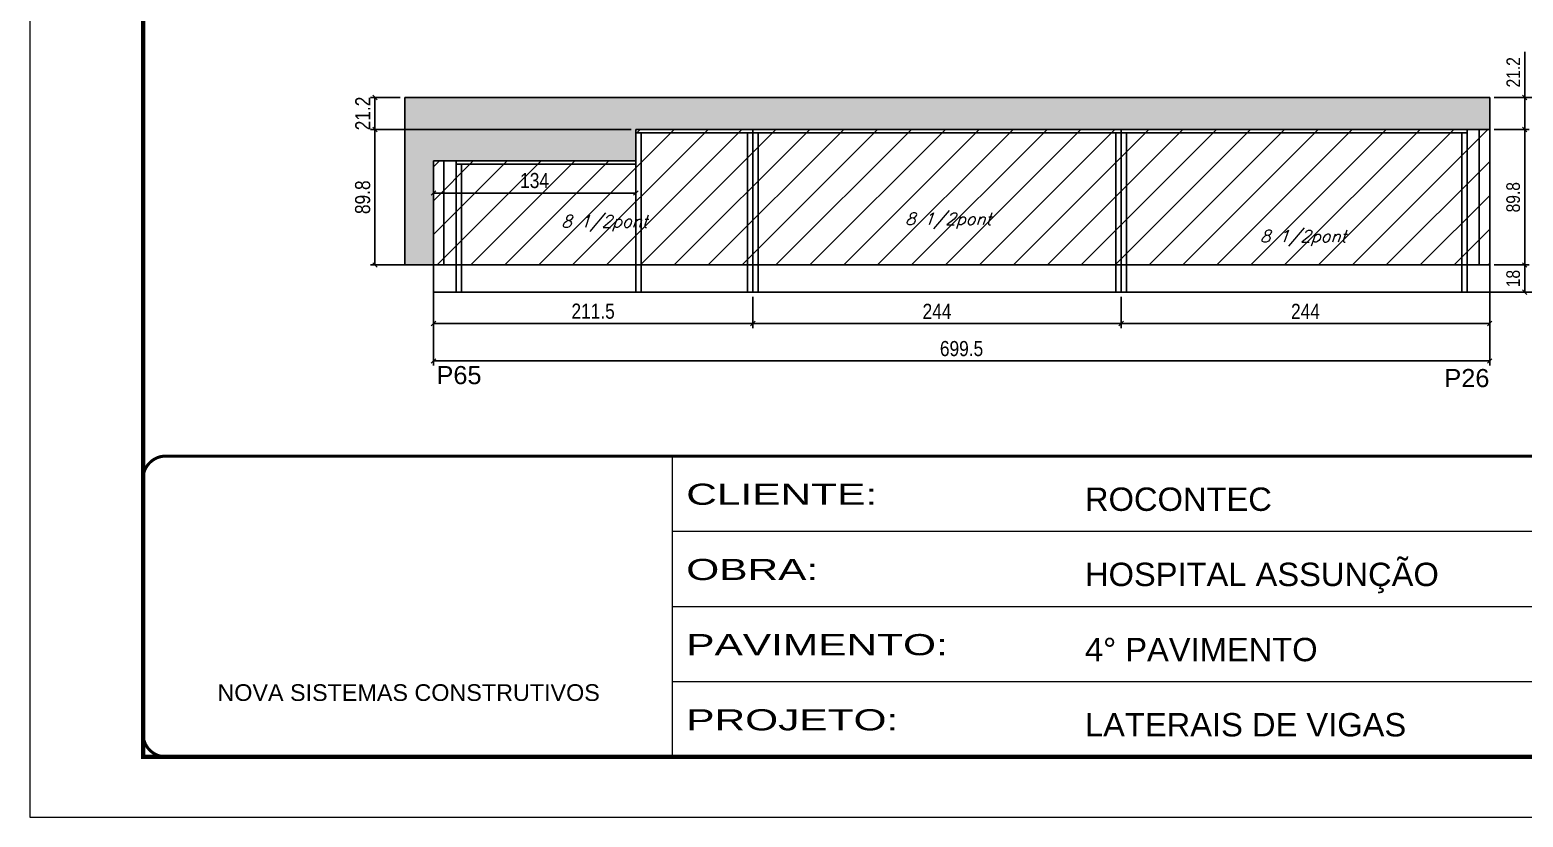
# Model space of a CAD drawing. Extents: x -20960 to -5926, y -2106 to 21915.
# Drawn here: x -9023 to -8035, y 16271 to 16793 of the extents above; entities that cross this region are included whole.
import ezdxf

# ---------------------------------------------------------------- set-up
doc = ezdxf.new("R2010")
doc.units = 0
doc.linetypes.add('CONTINUO', pattern=[0])
doc.linetypes.add('DASHED', pattern=[0.75, 0.5, -0.25])
for name, color, linetype in [('5', 5, 'Continuous'), ('COTA', 241, 'Continuous'), ('Painéis', 200, 'Continuous'), ('SARR_2.2x7', 40, 'Continuous'), ('SARR_3.5x7', 81, 'Continuous'), ('texto', 7, 'Continuous')]:
    doc.layers.add(name, color=color, linetype=linetype)
for name, color, linetype, lineweight in [('Folhas', 255, 'Continuous', 9), ('Hachura', 251, 'Continuous', 9), ('SARRAFO DE PRESSAO', 251, 'DASHED', 9)]:
    doc.layers.add(name, color=color, linetype=linetype, lineweight=lineweight)
doc.styles.add('ARIAL', font='arial.ttf')
doc.styles.add('COTA TECNICA', font='techl___.ttf', dxfattribs={"height": 10})
doc.styles.add('COTA TECNICA-50', font='techl___.ttf', dxfattribs={"height": 9})
doc.styles.add('Romans', font='romans.shx')
doc.styles.get("Standard").update_dxf_attribs({"font": 'arial.ttf'})
doc.styles.add('Tecnologia', font='')
doc.styles.get('Tecnologia').set_extended_font_data('Forgotten Futurist')
doc.dimstyles.new('COTA PAINEL-50', dxfattribs={"dimtxt": 9, "dimasz": 3, "dimexe": 3, "dimexo": 3, "dimgap": 3, "dimtad": 1, "dimdec": 1, "dimzin": 12, "dimdsep": 46, "dimtxsty": 'COTA TECNICA-50', "dimblk1": 'OBLIQUE', "dimblk2": 'OBLIQUE', "dimsah": 1, "dimcen": 0.9, "dimclrd": 4, "dimclre": 4, "dimclrt": 240, "dimadec": 1, "dimazin": 3, "dimtfac": 1, "dimtdec": 1, "dimtmove": 0, "dimatfit": 3, "dimfxl": 1, "dimtolj": 1, "dimtzin": 12, "dimarcsym": 0})
doc.dimstyles.new('PAINEL', dxfattribs={"dimtxt": 10, "dimasz": 3, "dimexe": 3, "dimexo": 3, "dimgap": 3, "dimtad": 1, "dimdec": 1, "dimzin": 12, "dimdsep": 46, "dimtxsty": 'COTA TECNICA', "dimblk1": 'OBLIQUE', "dimblk2": 'OBLIQUE', "dimsah": 1, "dimcen": 0.9, "dimclrd": 4, "dimclre": 4, "dimclrt": 240, "dimadec": 1, "dimazin": 3, "dimtfac": 1, "dimtdec": 1, "dimtmove": 0, "dimatfit": 3, "dimfxl": 1, "dimtolj": 1, "dimtzin": 12, "dimarcsym": 0})

# ---------------------------------------------------------------- blocks, each defined once
blk = doc.blocks.new('9999999999')
at = {"color": 30, "linetype": 'CONTINUO'}
for p, q in [((98564.56, 34230.21), (98564.56, 34429.45)), ((98564.56, 34379.64), (99583.98, 34379.64)), ((98564.56, 34329.83), (99487.98, 34329.83)), ((98564.56, 34280.02), (99487.98, 34280.02))]:
    blk.add_line(p, q, dxfattribs=at)
at = {"color": 30, "linetype": 'CONTINUO', "const_width": 2}
blk.add_lwpolyline([(99583.98, 34230.21), (99583.98, 34414.45, 0.414214), (99568.98, 34429.45), (98228.98, 34429.45, 0.414214), (98213.98, 34414.45), (98213.98, 34245.21, 0.414214), (98228.98, 34230.21), (99583.98, 34230.21)], format="xyb", dxfattribs=at)
at = {"layer": 'Folhas'}
blk.add_lwpolyline([(98138.98, 34190.21), (99623.98, 34190.21), (99623.98, 35240.21), (98138.98, 35240.21)], close=True, dxfattribs=at)
at = {"layer": 'Folhas', "color": 30, "const_width": 3}
blk.add_lwpolyline([(98213.98, 34230.21), (99583.98, 34230.21), (99583.98, 35200.21), (98213.98, 35200.21)], close=True, dxfattribs=at)
at = {"color": 7, "linetype": 'Continuous', "ltscale": 5, "style": 'ARIAL'}
for s, height, p in [('ROCONTEC', 15.483, (98837.68, 34393.13)), ('HOSPITAL ASSUNÇÃO', 15.4829, (98837.68, 34343.32)), ('4° PAVIMENTO', 15.4829, (98837.68, 34293.51)), ('NOVA SISTEMAS CONSTRUTIVOS', 11.0592, (98263.19, 34267.21)), ('LATERAIS DE VIGAS', 15.4829, (98837.68, 34243.7))]:
    blk.add_text(s, height=height, dxfattribs=at).set_placement(p)
at = {"layer": 'Folhas', "color": 7, "style": 'Tecnologia', "width": 1.5}
for s, p in [('CLIENTE:', (98573.65, 34397.17)), ('OBRA:', (98573.65, 34347.31)), ('PAVIMENTO:', (98573.65, 34297.5)), ('PROJETO:', (98573.65, 34247.69))]:
    blk.add_text(s, height=14, dxfattribs=at).set_placement(p)
blk = doc.blocks.new('_Oblique')
at = {"color": 0, "linetype": 'ByBlock', "lineweight": -2}
blk.add_line((-0.5, -0.5), (0.5, 0.5), dxfattribs=at)
blk = doc.blocks.new('*D556')
at = {"layer": 'COTA', "color": 4, "lineweight": -2, "ltscale": 25, "transparency": 16777216}
for p, q in [((-8056.77, 16633.94), (-8056.77, 16595.17)), ((-8300.77, 16615.94), (-8300.77, 16595.17)), ((-8056.77, 16598.17), (-8300.77, 16598.17))]:
    blk.add_line(p, q, dxfattribs=at)
at = {"layer": 'Defpoints', "color": 0, "ltscale": 25, "transparency": 16777216}
for p in [(-8056.77, 16636.94), (-8300.77, 16618.94), (-8300.77, 16598.17)]:
    blk.add_point(p, dxfattribs=at)
at = {"layer": 'COTA', "color": 4, "lineweight": -2, "ltscale": 25, "transparency": 16777216, "xscale": 3, "yscale": 3, "zscale": 3, "rotation": 180}
blk.add_blockref('_Oblique', (-8300.77, 16598.17), dxfattribs=at)
at = {"layer": 'COTA', "color": 4, "lineweight": -2, "ltscale": 25, "transparency": 16777216, "xscale": 3, "yscale": 3, "zscale": 3}
blk.add_blockref('_Oblique', (-8056.77, 16598.17), dxfattribs=at)
at = {"layer": 'COTA', "color": 240, "ltscale": 25, "transparency": 16777216, "insert": (-8178.77, 16606.24), "char_height": 10, "attachment_point": 5, "style": 'COTA TECNICA'}
blk.add_mtext('\\A1;244', dxfattribs=at)
blk = doc.blocks.new('*D475')
at = {"layer": 'COTA', "color": 4, "lineweight": -2, "ltscale": 25, "transparency": 16777216}
for p, q in [((-8544.77, 16615.94), (-8544.77, 16595.17)), ((-8300.77, 16615.94), (-8300.77, 16595.17)), ((-8300.77, 16598.17), (-8544.77, 16598.17))]:
    blk.add_line(p, q, dxfattribs=at)
at = {"layer": 'Defpoints', "color": 0, "ltscale": 25, "transparency": 16777216}
for p in [(-8544.77, 16618.94), (-8300.77, 16618.94), (-8544.77, 16598.17)]:
    blk.add_point(p, dxfattribs=at)
at = {"layer": 'COTA', "color": 4, "lineweight": -2, "ltscale": 25, "transparency": 16777216, "xscale": 3, "yscale": 3, "zscale": 3, "rotation": 180}
blk.add_blockref('_Oblique', (-8544.77, 16598.17), dxfattribs=at)
at = {"layer": 'COTA', "color": 4, "lineweight": -2, "ltscale": 25, "transparency": 16777216, "xscale": 3, "yscale": 3, "zscale": 3}
blk.add_blockref('_Oblique', (-8300.77, 16598.17), dxfattribs=at)
at = {"layer": 'COTA', "color": 240, "ltscale": 25, "transparency": 16777216, "insert": (-8422.77, 16606.24), "char_height": 10, "attachment_point": 5, "style": 'COTA TECNICA'}
blk.add_mtext('\\A1;244', dxfattribs=at)
blk = doc.blocks.new('*D557')
at = {"layer": 'COTA', "color": 4, "lineweight": -2, "ltscale": 25, "transparency": 16777216}
for p, q in [((-8756.27, 16633.94), (-8756.27, 16595.17)), ((-8544.77, 16615.94), (-8544.77, 16595.17)), ((-8544.77, 16598.17), (-8756.27, 16598.17))]:
    blk.add_line(p, q, dxfattribs=at)
at = {"layer": 'Defpoints', "color": 0, "ltscale": 25, "transparency": 16777216}
for p in [(-8756.27, 16636.94), (-8544.77, 16618.94), (-8756.27, 16598.17)]:
    blk.add_point(p, dxfattribs=at)
at = {"layer": 'COTA', "color": 4, "lineweight": -2, "ltscale": 25, "transparency": 16777216, "xscale": 3, "yscale": 3, "zscale": 3, "rotation": 180}
blk.add_blockref('_Oblique', (-8756.27, 16598.17), dxfattribs=at)
at = {"layer": 'COTA', "color": 4, "lineweight": -2, "ltscale": 25, "transparency": 16777216, "xscale": 3, "yscale": 3, "zscale": 3}
blk.add_blockref('_Oblique', (-8544.77, 16598.17), dxfattribs=at)
at = {"layer": 'COTA', "color": 240, "ltscale": 25, "transparency": 16777216, "insert": (-8650.52, 16606.28), "char_height": 10, "attachment_point": 5, "style": 'COTA TECNICA'}
blk.add_mtext('\\A1;211.5', dxfattribs=at)
blk = doc.blocks.new('*D558')
at = {"layer": 'COTA', "color": 4, "lineweight": -2, "ltscale": 25, "transparency": 16777216}
for p, q in [((-8756.27, 16702.94), (-8756.27, 16681.64)), ((-8622.27, 16702.94), (-8622.27, 16681.64)), ((-8622.27, 16684.64), (-8756.27, 16684.64))]:
    blk.add_line(p, q, dxfattribs=at)
at = {"layer": 'Defpoints', "color": 0, "ltscale": 25, "transparency": 16777216}
for p in [(-8756.27, 16705.94), (-8622.27, 16705.94), (-8756.27, 16684.64)]:
    blk.add_point(p, dxfattribs=at)
at = {"layer": 'COTA', "color": 4, "lineweight": -2, "ltscale": 25, "transparency": 16777216, "xscale": 3, "yscale": 3, "zscale": 3, "rotation": 180}
blk.add_blockref('_Oblique', (-8756.27, 16684.64), dxfattribs=at)
at = {"layer": 'COTA', "color": 4, "lineweight": -2, "ltscale": 25, "transparency": 16777216, "xscale": 3, "yscale": 3, "zscale": 3}
blk.add_blockref('_Oblique', (-8622.27, 16684.64), dxfattribs=at)
at = {"layer": 'COTA', "color": 240, "ltscale": 25, "transparency": 16777216, "insert": (-8689.27, 16692.86), "char_height": 10, "attachment_point": 5, "style": 'COTA TECNICA'}
blk.add_mtext('\\A1;134', dxfattribs=at)
blk = doc.blocks.new('*D476')
at = {"layer": 'COTA', "color": 4, "lineweight": -2, "ltscale": 25, "transparency": 16777216}
for p, q in [((-8778.27, 16726.74), (-8797.99, 16726.74)), ((-8794.99, 16636.94), (-8794.99, 16726.74)), ((-8759.27, 16636.94), (-8797.99, 16636.94))]:
    blk.add_line(p, q, dxfattribs=at)
at = {"layer": 'Defpoints', "color": 0, "ltscale": 25, "transparency": 16777216}
for p in [(-8794.99, 16726.74), (-8775.27, 16726.74), (-8756.27, 16636.94)]:
    blk.add_point(p, dxfattribs=at)
at = {"layer": 'COTA', "color": 4, "lineweight": -2, "ltscale": 25, "transparency": 16777216, "xscale": 3, "yscale": 3, "zscale": 3}
for p, rotation in [((-8794.99, 16726.74), 90), ((-8794.99, 16636.94), 270)]:
    blk.add_blockref('_Oblique', p, dxfattribs=dict(at, rotation=rotation))
at = {"layer": 'COTA', "color": 240, "ltscale": 25, "transparency": 16777216, "insert": (-8803.09, 16681.84), "char_height": 10, "attachment_point": 5, "rotation": 90, "style": 'COTA TECNICA'}
blk.add_mtext('\\A1;89.8', dxfattribs=at)
blk = doc.blocks.new('*D477')
at = {"layer": 'COTA', "color": 4, "lineweight": -2, "ltscale": 25, "transparency": 16777216}
for p, q in [((-8778.27, 16747.94), (-8797.99, 16747.94)), ((-8794.99, 16747.94), (-8794.99, 16726.74)), ((-8625.27, 16726.74), (-8797.99, 16726.74))]:
    blk.add_line(p, q, dxfattribs=at)
at = {"layer": 'Defpoints', "color": 0, "ltscale": 25, "transparency": 16777216}
for p in [(-8775.27, 16747.94), (-8794.99, 16726.74), (-8622.27, 16726.74)]:
    blk.add_point(p, dxfattribs=at)
at = {"layer": 'COTA', "color": 4, "lineweight": -2, "ltscale": 25, "transparency": 16777216, "xscale": 3, "yscale": 3, "zscale": 3}
for p, rotation in [((-8794.99, 16747.94), 90), ((-8794.99, 16726.74), 270)]:
    blk.add_blockref('_Oblique', p, dxfattribs=dict(at, rotation=rotation))
at = {"layer": 'COTA', "color": 240, "ltscale": 25, "transparency": 16777216, "insert": (-8803.05, 16737.34), "char_height": 10, "attachment_point": 5, "rotation": 90, "style": 'COTA TECNICA'}
blk.add_mtext('\\A1;21.2', dxfattribs=at)
blk = doc.blocks.new('*D559')
at = {"layer": 'COTA', "color": 4, "lineweight": -2, "ltscale": 25, "transparency": 16777216}
for p, q in [((-8756.27, 16633.94), (-8756.27, 16570.36)), ((-8056.77, 16633.94), (-8056.77, 16570.36)), ((-8056.77, 16573.36), (-8756.27, 16573.36))]:
    blk.add_line(p, q, dxfattribs=at)
at = {"layer": 'Defpoints', "color": 0, "ltscale": 25, "transparency": 16777216}
for p in [(-8756.27, 16636.94), (-8056.77, 16636.94), (-8756.27, 16573.36)]:
    blk.add_point(p, dxfattribs=at)
at = {"layer": 'COTA', "color": 4, "lineweight": -2, "ltscale": 25, "transparency": 16777216, "xscale": 3, "yscale": 3, "zscale": 3, "rotation": 180}
blk.add_blockref('_Oblique', (-8756.27, 16573.36), dxfattribs=at)
at = {"layer": 'COTA', "color": 4, "lineweight": -2, "ltscale": 25, "transparency": 16777216, "xscale": 3, "yscale": 3, "zscale": 3}
blk.add_blockref('_Oblique', (-8056.77, 16573.36), dxfattribs=at)
at = {"layer": 'COTA', "color": 240, "ltscale": 25, "transparency": 16777216, "insert": (-8406.52, 16581.5), "char_height": 10, "attachment_point": 5, "style": 'COTA TECNICA'}
blk.add_mtext('\\A1;699.5', dxfattribs=at)
blk = doc.blocks.new('*D576')
at = {"layer": 'COTA', "color": 4, "lineweight": -2, "transparency": 16777216}
for p, q in [((-8053.77, 16726.74), (-8030.61, 16726.74)), ((-8033.61, 16726.74), (-8033.61, 16636.94)), ((-8053.77, 16636.94), (-8030.61, 16636.94))]:
    blk.add_line(p, q, dxfattribs=at)
at = {"layer": 'Defpoints', "color": 0, "transparency": 16777216}
for p in [(-8056.77, 16726.74), (-8056.77, 16636.94), (-8033.61, 16636.94)]:
    blk.add_point(p, dxfattribs=at)
at = {"layer": 'COTA', "color": 4, "lineweight": -2, "transparency": 16777216, "xscale": 3, "yscale": 3, "zscale": 3}
for p, rotation in [((-8033.61, 16726.74), 90), ((-8033.61, 16636.94), 270)]:
    blk.add_blockref('_Oblique', p, dxfattribs=dict(at, rotation=rotation))
at = {"layer": 'COTA', "color": 240, "transparency": 16777216, "insert": (-8041.2, 16681.84), "char_height": 9, "attachment_point": 5, "rotation": 90, "style": 'COTA TECNICA-50'}
blk.add_mtext('\\A1;89.8', dxfattribs=at)
blk = doc.blocks.new('*D577')
at = {"layer": 'COTA', "color": 4, "lineweight": -2, "transparency": 16777216}
for p, q in [((-8033.61, 16747.94), (-8033.61, 16778.29)), ((-8053.77, 16747.94), (-8030.61, 16747.94)), ((-8033.61, 16726.74), (-8033.61, 16747.94)), ((-8053.77, 16726.74), (-8030.61, 16726.74))]:
    blk.add_line(p, q, dxfattribs=at)
at = {"layer": 'Defpoints', "color": 0, "transparency": 16777216}
for p in [(-8056.77, 16747.94), (-8033.61, 16747.94), (-8056.77, 16726.74)]:
    blk.add_point(p, dxfattribs=at)
at = {"layer": 'COTA', "color": 4, "lineweight": -2, "transparency": 16777216, "xscale": 3, "yscale": 3, "zscale": 3}
for p, rotation in [((-8033.61, 16747.94), 90), ((-8033.61, 16726.74), 270)]:
    blk.add_blockref('_Oblique', p, dxfattribs=dict(at, rotation=rotation))
at = {"layer": 'COTA', "color": 240, "transparency": 16777216, "insert": (-8041.16, 16764.62), "char_height": 9, "attachment_point": 5, "rotation": 90, "style": 'COTA TECNICA-50'}
blk.add_mtext('\\A1;21.2', dxfattribs=at)
blk = doc.blocks.new('*D578')
at = {"layer": 'COTA', "color": 4, "lineweight": -2, "transparency": 16777216}
for p, q in [((-8053.77, 16747.94), (-8005.57, 16747.94)), ((-8008.57, 16747.94), (-8008.57, 16618.94)), ((-8068.77, 16618.94), (-8005.57, 16618.94))]:
    blk.add_line(p, q, dxfattribs=at)
at = {"layer": 'Defpoints', "color": 0, "transparency": 16777216}
for p in [(-8056.77, 16747.94), (-8071.77, 16618.94), (-8008.57, 16618.94)]:
    blk.add_point(p, dxfattribs=at)
at = {"layer": 'COTA', "color": 4, "lineweight": -2, "transparency": 16777216, "xscale": 3, "yscale": 3, "zscale": 3}
for p, rotation in [((-8008.57, 16747.94), 90), ((-8008.57, 16618.94), 270)]:
    blk.add_blockref('_Oblique', p, dxfattribs=dict(at, rotation=rotation))
at = {"layer": 'COTA', "color": 240, "transparency": 16777216, "insert": (-8016.15, 16683.44), "char_height": 9, "attachment_point": 5, "rotation": 90, "style": 'COTA TECNICA-50'}
blk.add_mtext('\\A1;129', dxfattribs=at)
blk = doc.blocks.new('*D491')
at = {"layer": 'COTA', "color": 4, "lineweight": -2, "transparency": 16777216}
for p, q in [((-8053.77, 16636.94), (-8030.61, 16636.94)), ((-8033.61, 16636.94), (-8033.61, 16618.94)), ((-8053.77, 16618.94), (-8030.61, 16618.94))]:
    blk.add_line(p, q, dxfattribs=at)
at = {"layer": 'Defpoints', "color": 0, "transparency": 16777216}
for p in [(-8056.77, 16636.94), (-8056.77, 16618.94), (-8033.61, 16618.94)]:
    blk.add_point(p, dxfattribs=at)
at = {"layer": 'COTA', "color": 4, "lineweight": -2, "transparency": 16777216, "xscale": 3, "yscale": 3, "zscale": 3}
for p, rotation in [((-8033.61, 16636.94), 90), ((-8033.61, 16618.94), 270)]:
    blk.add_blockref('_Oblique', p, dxfattribs=dict(at, rotation=rotation))
at = {"layer": 'COTA', "color": 240, "transparency": 16777216, "insert": (-8041.19, 16627.94), "char_height": 9, "attachment_point": 5, "rotation": 90, "style": 'COTA TECNICA-50'}
blk.add_mtext('\\A1;18', dxfattribs=at)

msp = doc.modelspace()

# ---------------------------------------------------------------- hatches: boundary and pattern name
at = {"layer": 'COTA', "linetype": 'ByBlock'}
h = msp.add_hatch(dxfattribs=at)
h.set_pattern_fill('AR-CONC', color=256, scale=0.03)
h.set_pattern_definition([(50, (-149303.7897, -16016.1105), (5.46554007, -0.47817257), [0.5715, -6.2865]), (355, (-149303.7897, -16016.1105), (-1.05730264, 5.73170536), [0.4572, -5.02921753]), (100.4514447, (-149303.334, -16016.1504), (4.40823741, 5.25353256), [0.48570026, -5.34270734]), (46.1842, (-149303.79, -16014.5865), (8.13237123, -1.26126984), [0.85725, -9.42975]), (96.6355576, (-149303.112, -16014.692), (7.122124, 7.42278374), [0.7285507, -8.01406824]), (351.184151, (-149303.79, -16014.5865), (7.122124, 7.42278374), [0.685799, -7.54379196]), (21, (-149303.0277, -16014.9675), (4.54843174, -3.06795595), [0.5715, -6.2865]), (326, (-149303.0277, -16014.9675), (1.85406085, 5.52563898), [0.4572, -5.0292]), (71.451445, (-149302.6487, -16015.223), (6.40249258, 2.45768307), [0.48570026, -5.34269813]), (37.5, (-149303.7897, -16016.1105), (0.092658098, 2.536651166), [0, -4.96824, 0, -5.1054, 0, -5.04825]), (7.5, (-149303.7897, -16016.1105), (2.004589875, 3.005417245), [0, -2.91084, 0, -4.85394, 0, -1.92405]), (327.5, (-149305.489, -16016.1105), (4.067717855, -0.17186232), [0, -1.905, 0, -5.9436, 0, -7.8867]), (317.5, (-149306.251, -16016.1105), (4.44387544, 0.76279473), [0, -2.4765, 0, -3.94716, 0, -5.6007])])
h.paths.add_polyline_path([(-8622.27, 16705.94), (-8622.27, 16724.55), (-8622.27, 16726.74), (-8056.77, 16726.74), (-8056.77, 16747.94), (-8622.27, 16747.94), (-8756.27, 16747.94), (-8775.27, 16747.94), (-8775.27, 16636.94), (-8756.27, 16636.94), (-8756.27, 16705.94)])
at = {"layer": 'Hachura', "ltscale": 25}
h = msp.add_hatch(dxfattribs=at)
h.set_pattern_fill('ANSI31', color=256, scale=5)
h.set_pattern_definition([(45, (-149073.29, -16503.006), (-11.2253202, 11.2253202), [])])
h.paths.add_polyline_path([(-8622.27, 16705.94), (-8756.27, 16705.94), (-8756.27, 16637.04), (-8056.77, 16636.84), (-8056.77, 16726.74), (-8622.27, 16726.74)])

# ---------------------------------------------------------------- linework, layer by layer
at = {"layer": 'COTA', "linetype": 'ByBlock'}
for p, q in [((-8756.27, 16747.94), (-8775.27, 16747.94)), ((-8775.27, 16747.94), (-8775.27, 16636.94)), ((-8622.27, 16747.94), (-8756.27, 16747.94)), ((-8056.77, 16747.94), (-8622.27, 16747.94)), ((-8056.77, 16726.74), (-8056.77, 16747.94)), ((-8756.27, 16636.94), (-8775.27, 16636.94))]:
    msp.add_line(p, q, dxfattribs=at)
at = {"layer": 'Painéis'}
for p, q in [((-8056.77, 16726.74), (-8622.27, 16726.74)), ((-8622.27, 16705.94), (-8756.27, 16705.94)), ((-8056.77, 16636.94), (-8756.27, 16636.94))]:
    msp.add_line(p, q, dxfattribs=at)
at = {"layer": 'Painéis', "ltscale": 25}
for p, q in [((-8622.27, 16726.74), (-8622.27, 16705.94)), ((-8544.77, 16636.94), (-8544.77, 16726.74)), ((-8300.77, 16636.94), (-8300.77, 16726.74)), ((-8056.77, 16636.94), (-8056.77, 16726.74)), ((-8756.27, 16705.94), (-8756.27, 16636.94))]:
    msp.add_line(p, q, dxfattribs=at)
for points in [[(-8756.27, 16636.94), (-8544.77, 16636.94), (-8544.77, 16618.94), (-8756.27, 16618.94)], [(-8544.77, 16636.94), (-8300.77, 16636.94), (-8300.77, 16618.94), (-8544.77, 16618.94)], [(-8300.77, 16618.94), (-8056.77, 16618.94), (-8056.77, 16636.94), (-8300.77, 16636.94)]]:
    msp.add_lwpolyline(points, close=True, dxfattribs=at)
at = {"layer": 'SARR_2.2x7', "linetype": 'Continuous'}
for p, q in [((-8544.77, 16724.54), (-8622.27, 16724.54)), ((-8300.77, 16724.54), (-8544.77, 16724.54)), ((-8071.77, 16724.54), (-8300.77, 16724.54)), ((-8063.77, 16636.94), (-8063.77, 16726.74)), ((-8749.27, 16705.94), (-8749.27, 16636.94)), ((-8622.27, 16703.74), (-8741.27, 16703.74))]:
    msp.add_line(p, q, dxfattribs=at)
at = {"layer": 'SARR_3.5x7'}
for p, q in [((-8622.27, 16724.55), (-8622.27, 16618.95)), ((-8548.27, 16724.54), (-8548.27, 16618.94)), ((-8544.77, 16724.54), (-8544.77, 16618.94)), ((-8541.27, 16724.54), (-8541.27, 16618.94)), ((-8304.27, 16724.54), (-8304.27, 16618.94)), ((-8300.77, 16724.54), (-8300.77, 16618.94)), ((-8297.27, 16724.54), (-8297.27, 16618.94)), ((-8075.27, 16618.94), (-8075.27, 16724.54)), ((-8741.27, 16705.94), (-8741.27, 16618.94)), ((-8737.77, 16703.74), (-8737.77, 16618.94)), ((-8741.27, 16618.94), (-8737.77, 16618.94)), ((-8541.27, 16618.94), (-8548.27, 16618.94)), ((-8297.27, 16618.94), (-8304.27, 16618.94))]:
    msp.add_line(p, q, dxfattribs=at)
for points in [[(-8618.77, 16724.55), (-8618.77, 16618.95), (-8622.27, 16618.95)], [(-8071.77, 16726.74), (-8071.77, 16618.94), (-8075.27, 16618.94)]]:
    msp.add_lwpolyline(points, dxfattribs=at)

# ---------------------------------------------------------------- block references
at = {"layer": 'SARRAFO DE PRESSAO', "color": 6, "linetype": 'ByBlock'}
msp.add_blockref('9999999999', (-107162.48, -17919.11), dxfattribs=at)

# ---------------------------------------------------------------- texts
at = {"layer": '5', "linetype": 'Continuous'}
for s, p in [('P65', (-8754.23, 16557.99)), ('P26', (-8086.78, 16556.03))]:
    msp.add_text(s, height=12, rotation=359.99996, dxfattribs=at).set_placement(p)
at = {"layer": 'texto', "color": 2, "char_height": 8, "attachment_point": 5, "style": 'Romans'}
for insert in [(-8415.39, 16666.22), (-8643.04, 16664.55), (-8180.35, 16654.72)]:
    msp.add_mtext('{\\Q19;\\C256;8 1/2pont}', dxfattribs=dict(at, insert=insert))

# ---------------------------------------------------------------- dimensions: what is measured, and where the dimension line sits
at = {"layer": 'COTA'}
for base, p1, p2, picture, middle in [((-8033.61, 16747.94), (-8056.77, 16726.74), (-8056.77, 16747.94), '*D577', (-8041.16, 16764.62)), ((-8008.57, 16618.94), (-8056.77, 16747.94), (-8071.77, 16618.94), '*D578', (-8016.15, 16683.44)), ((-8033.61, 16636.94), (-8056.77, 16726.74), (-8056.77, 16636.94), '*D576', (-8041.2, 16681.84)), ((-8033.61, 16618.94), (-8056.77, 16636.94), (-8056.77, 16618.94), '*D491', (-8041.19, 16627.94))]:
    dim = msp.add_linear_dim(base=base, p1=p1, p2=p2, angle=90, dimstyle='COTA PAINEL-50', dxfattribs=at)
    dim.commit()
    dim.dimension.update_dxf_attribs({"geometry": picture, "text_midpoint": middle})
at = {"layer": 'COTA', "ltscale": 25}
dim = msp.add_linear_dim(base=(-8794.99, 16726.74), p1=(-8775.27, 16747.94), p2=(-8622.27, 16726.74), angle=90, dimstyle='PAINEL', dxfattribs=at)
dim.commit()
dim.dimension.update_dxf_attribs({"geometry": '*D477', "text_midpoint": (-8794.99, 16737.34), "dimtype": 160})
for base, p1, p2, angle, picture, middle in [((-8794.99, 16726.74), (-8756.27, 16636.94), (-8775.27, 16726.74), 90, '*D476', (-8803.09, 16681.84)), ((-8756.27, 16684.64), (-8622.27, 16705.94), (-8756.27, 16705.94), 180, '*D558', (-8689.27, 16692.86)), ((-8756.27, 16573.36), (-8056.77, 16636.94), (-8756.27, 16636.94), 180, '*D559', (-8406.52, 16581.5)), ((-8300.77, 16598.17), (-8056.77, 16636.94), (-8300.77, 16618.94), 180, '*D556', (-8178.77, 16606.24))]:
    dim = msp.add_linear_dim(base=base, p1=p1, p2=p2, angle=angle, dimstyle='PAINEL', dxfattribs=at)
    dim.commit()
    dim.dimension.update_dxf_attribs({"geometry": picture, "text_midpoint": middle})
for base, p1, p2, picture, middle in [((-8756.27, 16598.17), (-8544.77, 16618.94), (-8756.27, 16636.94), '*D557', (-8650.52, 16606.28)), ((-8544.77, 16598.17), (-8300.77, 16618.94), (-8544.77, 16618.94), '*D475', (-8422.77, 16606.24))]:
    dim = msp.add_linear_dim(base=base, p1=p1, p2=p2, angle=180, dimstyle='PAINEL', override={"dimtmove": 1}, dxfattribs=at)
    dim.commit()
    dim.dimension.update_dxf_attribs({"geometry": picture, "text_midpoint": middle})

doc.saveas('drawing.dxf')
